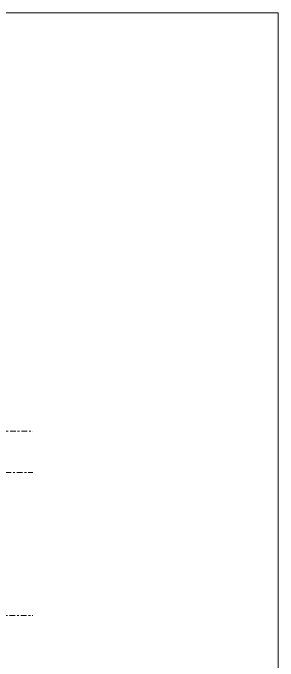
# Model space of a CAD drawing. Header units: millimetres. Extents: x -94 to 729, y -75 to 499.
# Drawn here: x 589.3 to 728.8, y 158.9 to 499.3 of the extents above; entities that cross this region are included whole.
import ezdxf

# ---------------------------------------------------------------- set-up
doc = ezdxf.new("R2010")
doc.units = ezdxf.units.MM
doc.linetypes.add('XKITLINE00', pattern=[0])
doc.linetypes.add('XKITLINE03', pattern=[6, 3, -1, 1, -1])
doc.layers.add('DrawingSheet', color=5, linetype='Continuous', lineweight=0)
doc.layers.add('S-grid', color=1, linetype='Continuous', lineweight=0)

# ---------------------------------------------------------------- blocks, each defined once
blk = doc.blocks.new('*A546')
at = {"layer": 'DrawingSheet', "color": 5, "linetype": 'XKITLINE00', "lineweight": 0}
for p, q in [((728.77, 499.3), (-91.23, 499.3)), ((728.77, -74.7), (728.77, 499.3))]:
    blk.add_line(p, q, dxfattribs=at)
blk = doc.blocks.new('*A1137')
at = {"layer": 'S-grid', "color": 1, "linetype": 'XKITLINE03', "lineweight": 0}
blk.add_line((233.79, 279.68), (599.84, 279.68), dxfattribs=at)
blk = doc.blocks.new('*A1138')
at = {"layer": 'S-grid', "color": 1, "linetype": 'XKITLINE03', "lineweight": 0}
blk.add_line((477.38, 258.01), (599.84, 258.01), dxfattribs=at)
blk = doc.blocks.new('*A1139')
at = {"layer": 'S-grid', "color": 1, "linetype": 'XKITLINE03', "lineweight": 0}
blk.add_line((-54.5, 182.8), (599.84, 182.8), dxfattribs=at)

msp = doc.modelspace()

# ---------------------------------------------------------------- block references
at = {"lineweight": 0}
for name in ['*A546', '*A1137', '*A1138', '*A1139']:
    msp.add_blockref(name, (0, 0), dxfattribs=at)

doc.saveas('drawing.dxf')
